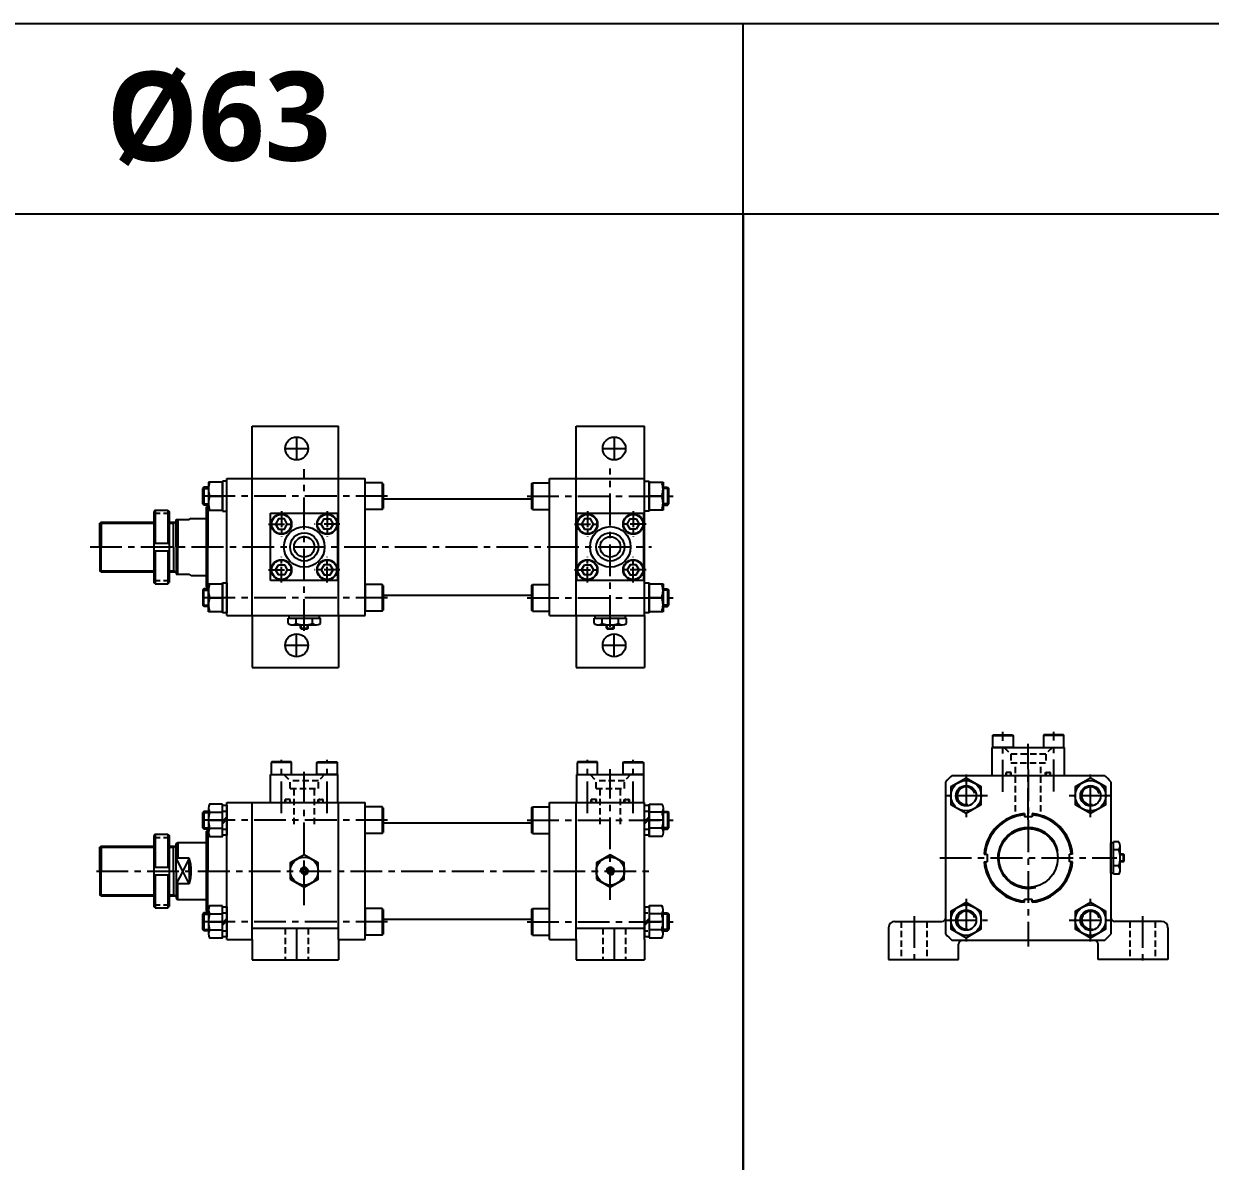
# Model space of a CAD drawing. Extents: x -819 to 10154, y 0 to 4840.
# Drawn here: x 2047 to 2981, y 3944 to 4840 of the extents above; entities that cross this region are included whole.
import ezdxf

# ---------------------------------------------------------------- set-up
doc = ezdxf.new("R2010")
doc.units = 0
doc.header["$LTSCALE"] = 10
doc.header["$MEASUREMENT"] = 0
for name, pattern in [('CENTER', [2, 1.25, -0.25, 0.25, -0.25]), ('CENTERX2', [4, 2.5, -0.5, 0.5, -0.5]), ('HIDDEN', [0.375, 0.25, -0.125]), ('HIDDENX2', [0.75, 0.5, -0.25])]:
    doc.linetypes.add(name, pattern=pattern)
doc.layers.get('0').update_dxf_attribs({"linetype": 'CONTINUOUS'})
doc.layers.get('DEFPOINTS').update_dxf_attribs({"linetype": 'CONTINUOUS'})
for name, color, linetype in [('BOM-UDEF', 3, 'CONTINUOUS'), ('CEN', 1, 'CENTERX2'), ('CENTER', 1, 'CENTER'), ('HID', 2, 'HIDDENX2'), ('HIDDEN', 2, 'HIDDEN'), ('ML', 7, 'CONTINUOUS')]:
    doc.layers.add(name, color=color, linetype=linetype)
doc.styles.add('문자', font='romans.shx')

msp = doc.modelspace()

# ---------------------------------------------------------------- linework, layer by layer
for p, q in [((6210.31, 4839.75), (0, 4839.75)), ((2613, 3047.75), (2613, 4839.75)), ((2613, 4689.75), (971, 4689.75)), ((2613, 3047.75), (2613, 4689.75)), ((3602.84, 4689.75), (2613, 4689.75)), ((2613, 4689.75), (2613, 3047.75)), ((2270.46, 4363.75), (2269.96, 4363.25)), ((2511.46, 4363.75), (2510.96, 4363.25)), ((2264.96, 4363.25), (2269.96, 4363.25)), ((2505.96, 4363.25), (2510.96, 4363.25)), ((2912.49, 4185.68), (2909.99, 4185.68)), ((2912.49, 4179.68), (2909.99, 4179.68)), ((2912.49, 4179.68), (2912.49, 4185.68)), ((2912.49, 4185.68), (2912.99, 4185.18)), ((2912.49, 4179.68), (2912.99, 4180.18)), ((2912.99, 4180.18), (2912.99, 4185.18))]:
    msp.add_line(p, q)
at = {"color": 7, "linetype": 'Continuous'}
for p, q in [((2255.46, 4373.65), (2279.46, 4373.65)), ((2255.46, 4371.65), (2255.46, 4373.65)), ((2267.46, 4373.65), (2274.96, 4373.65)), ((2279.46, 4371.65), (2279.46, 4373.65)), ((2496.46, 4373.65), (2520.46, 4373.65)), ((2496.46, 4371.65), (2496.46, 4373.65)), ((2508.46, 4373.65), (2515.96, 4373.65)), ((2520.46, 4371.65), (2520.46, 4373.65)), ((2254.76, 4367.23), (2254.76, 4371.65)), ((2254.76, 4371.65), (2267.46, 4371.65)), ((2257.93, 4366.25), (2276.99, 4366.25)), ((2261.11, 4367.23), (2261.11, 4371.65)), ((2264.46, 4363.75), (2264.46, 4366.25)), ((2264.46, 4363.75), (2264.96, 4363.25)), ((2264.46, 4363.75), (2270.46, 4363.75)), ((2267.46, 4371.65), (2280.16, 4371.65)), ((2270.46, 4363.75), (2270.46, 4366.25)), ((2273.81, 4367.23), (2273.81, 4371.65)), ((2280.16, 4367.23), (2280.16, 4371.65)), ((2495.76, 4367.23), (2495.76, 4371.65)), ((2495.76, 4371.65), (2508.46, 4371.65)), ((2498.93, 4366.25), (2517.99, 4366.25)), ((2502.11, 4367.23), (2502.11, 4371.65)), ((2505.46, 4363.75), (2505.46, 4366.25)), ((2505.46, 4363.75), (2505.96, 4363.25)), ((2505.46, 4363.75), (2511.46, 4363.75)), ((2508.46, 4371.65), (2521.16, 4371.65)), ((2511.46, 4363.75), (2511.46, 4366.25)), ((2514.81, 4367.23), (2514.81, 4371.65)), ((2521.16, 4367.23), (2521.16, 4371.65)), ((2909.01, 4195.38), (2904.59, 4195.38)), ((2904.59, 4182.68), (2904.59, 4195.38)), ((2902.59, 4170.68), (2902.59, 4194.68)), ((2904.59, 4194.68), (2902.59, 4194.68)), ((2909.01, 4189.03), (2904.59, 4189.03)), ((2909.99, 4173.15), (2909.99, 4192.2)), ((2904.59, 4169.97), (2904.59, 4182.68)), ((2904.59, 4170.68), (2902.59, 4170.68)), ((2909.01, 4176.33), (2904.59, 4176.33)), ((2909.01, 4169.97), (2904.59, 4169.97))]:
    msp.add_line(p, q, dxfattribs=at)
for points in [[(2256.46, 4166), (2267.46, 4159.65), (2278.46, 4166), (2278.46, 4178.7), (2267.46, 4185.05), (2256.46, 4178.7)], [(2497.46, 4166), (2508.46, 4159.65), (2519.46, 4166), (2519.46, 4178.7), (2508.46, 4185.05), (2497.46, 4178.7)], [(2266.59, 4173.85), (2265.73, 4172.35), (2266.59, 4170.85), (2268.33, 4170.85), (2269.19, 4172.35), (2268.33, 4173.85)], [(2507.59, 4173.85), (2506.73, 4172.35), (2507.59, 4170.85), (2509.33, 4170.85), (2510.19, 4172.35), (2509.33, 4173.85)]]:
    msp.add_lwpolyline(points, close=True, dxfattribs=at)
for centre, radius in [((2267.46, 4172.35), 11), ((2508.46, 4172.35), 11), ((2267.46, 4172.35), 2.5), ((2508.46, 4172.35), 2.5)]:
    msp.add_circle(centre, radius, dxfattribs=at)
for centre, radius, start, end in [((2257.93, 4371.87), 5.62, 235.61575, 270), ((2257.93, 4371.87), 5.62, 235.61575, 304.38425), ((2267.46, 4387.27), 21.02, 252.41205, 270), ((2267.46, 4387.27), 21.02, 270, 287.58795), ((2276.99, 4371.87), 5.62, 235.61575, 304.38425), ((2498.93, 4371.87), 5.62, 235.61575, 270), ((2498.93, 4371.87), 5.62, 235.61575, 304.38425), ((2508.46, 4387.27), 21.02, 252.41205, 270), ((2508.46, 4387.27), 21.02, 270, 287.58795), ((2517.99, 4371.87), 5.62, 235.61575, 304.38425), ((2904.37, 4192.2), 5.62, 325.61575, 34.38425), ((2888.97, 4182.68), 21.02, 0, 17.58795), ((2888.97, 4182.68), 21.02, 342.41205, 0), ((2904.37, 4173.15), 5.62, 325.61575, 34.38425), ((2904.37, 4173.15), 5.62, 325.61575, 0)]:
    msp.add_arc(centre, radius, start, end, dxfattribs=at)
at = {"layer": 'BOM-UDEF', "color": 0}
for p, q in [((2226.46, 4481.65), (2226.46, 4522.65)), ((2226.46, 4522.65), (2294.46, 4522.65)), ((2294.46, 4481.65), (2294.46, 4522.65)), ((2481.46, 4481.65), (2481.46, 4522.65)), ((2481.46, 4522.65), (2535.46, 4522.65)), ((2535.46, 4481.65), (2535.46, 4522.65)), ((2226.46, 4373.65), (2226.46, 4332.65)), ((2294.46, 4373.65), (2294.46, 4332.65)), ((2481.46, 4373.65), (2481.46, 4332.65)), ((2535.46, 4373.65), (2535.46, 4332.65)), ((2226.46, 4332.65), (2294.46, 4332.65)), ((2481.46, 4332.65), (2535.46, 4332.65)), ((2226.46, 4127.35), (2294.46, 4127.35)), ((2481.46, 4127.35), (2535.46, 4127.35)), ((2226.46, 4118.35), (2226.46, 4102.35)), ((2294.46, 4118.35), (2294.46, 4102.35)), ((2481.46, 4118.35), (2481.46, 4102.35)), ((2535.46, 4118.35), (2535.46, 4102.35)), ((2226.46, 4102.35), (2294.46, 4102.35)), ((2481.46, 4102.35), (2535.46, 4102.35))]:
    msp.add_line(p, q, dxfattribs=at)
for centre in [(2261.46, 4505.15), (2511.46, 4505.15), (2261.46, 4350.15), (2511.46, 4350.15)]:
    msp.add_circle(centre, 9, dxfattribs=at)
at = {"layer": 'CEN'}
for p, q in [((2261.46, 4514.15), (2261.46, 4496.15)), ((2511.46, 4514.15), (2511.46, 4496.15)), ((2252.46, 4505.15), (2270.46, 4505.15)), ((2502.46, 4505.15), (2520.46, 4505.15)), ((2267.46, 4361.5), (2267.46, 4488.95)), ((2508.46, 4364.65), (2508.46, 4489.44)), ((2333.02, 4467.65), (2185.47, 4467.65)), ((2442.9, 4467.65), (2558.31, 4467.65)), ((2098.75, 4427.65), (2541, 4427.65)), ((2332.97, 4387.65), (2185.32, 4387.65)), ((2442.9, 4387.65), (2560.28, 4387.65)), ((2261.46, 4341.15), (2261.46, 4359.15)), ((2511.46, 4341.15), (2511.46, 4359.15)), ((2252.46, 4350.15), (2270.46, 4350.15)), ((2502.46, 4350.15), (2520.46, 4350.15)), ((2817.59, 4234.85), (2817.59, 4281.94)), ((2857.59, 4235.12), (2857.59, 4281.94)), ((2837.59, 4212.66), (2837.59, 4272.42)), ((2249.46, 4217.91), (2249.46, 4259.91)), ((2267.46, 4145.58), (2267.46, 4252.45)), ((2285.46, 4217.91), (2285.46, 4259.91)), ((2490.46, 4217.91), (2490.46, 4259.91)), ((2508.46, 4149.61), (2508.46, 4252.54)), ((2526.46, 4217.91), (2526.46, 4259.91)), ((2837.59, 4252.31), (2837.59, 4113.04)), ((2788.59, 4248.52), (2788.59, 4214.83)), ((2886.59, 4214.83), (2886.59, 4248.52)), ((2805.43, 4231.68), (2771.75, 4231.68)), ((2903.43, 4231.68), (2869.75, 4231.68)), ((2333.02, 4212.35), (2184.75, 4212.35)), ((2442.9, 4212.35), (2558.71, 4212.35)), ((2767.95, 4182.68), (2907.23, 4182.68)), ((2103.75, 4172.35), (2540.72, 4172.35)), ((2788.59, 4150.52), (2788.59, 4116.83)), ((2886.59, 4116.83), (2886.59, 4150.52)), ((2332.97, 4132.35), (2184.59, 4132.35)), ((2442.9, 4132.35), (2559.27, 4132.35)), ((2747.59, 4136.87), (2747.59, 4098.45)), ((2771.75, 4133.68), (2805.43, 4133.68)), ((2869.75, 4133.68), (2903.43, 4133.68)), ((2927.59, 4136.87), (2927.59, 4098.45)), ((2261.46, 4127.35), (2261.46, 4102.35)), ((2511.46, 4127.35), (2511.46, 4102.35))]:
    msp.add_line(p, q, dxfattribs=at)
at = {"layer": 'CENTER'}
for p, q in [((2191.87, 4467.65), (2203.05, 4467.65)), ((2550.05, 4467.65), (2538.87, 4467.65)), ((2249.46, 4455.74), (2249.46, 4435.56)), ((2285.46, 4455.74), (2285.46, 4435.56)), ((2490.46, 4455.74), (2490.46, 4435.56)), ((2526.46, 4455.74), (2526.46, 4435.56)), ((2239.37, 4445.65), (2259.55, 4445.65)), ((2295.55, 4445.65), (2275.37, 4445.65)), ((2480.37, 4445.65), (2500.55, 4445.65)), ((2536.55, 4445.65), (2516.37, 4445.65)), ((2249.46, 4399.56), (2249.46, 4419.74)), ((2285.46, 4399.56), (2285.46, 4419.74)), ((2490.46, 4399.56), (2490.46, 4419.74)), ((2526.46, 4399.56), (2526.46, 4419.74)), ((2239.37, 4409.65), (2259.55, 4409.65)), ((2295.55, 4409.65), (2275.37, 4409.65)), ((2480.37, 4409.65), (2500.55, 4409.65)), ((2536.55, 4409.65), (2516.37, 4409.65)), ((2191.87, 4387.65), (2203.05, 4387.65)), ((2550.05, 4387.65), (2538.87, 4387.65)), ((2191.87, 4212.35), (2203.05, 4212.35)), ((2202.87, 4212.35), (2206.55, 4212.35)), ((2535.37, 4212.35), (2539.05, 4212.35)), ((2550.05, 4212.35), (2538.87, 4212.35)), ((2191.87, 4132.35), (2203.05, 4132.35)), ((2202.87, 4132.35), (2206.55, 4132.35)), ((2535.46, 4132.35), (2539.14, 4132.35)), ((2550.05, 4132.35), (2538.87, 4132.35))]:
    msp.add_line(p, q, dxfattribs=at)
at = {"layer": 'DEFPOINTS', "color": 0, "linetype": 'ByBlock'}
for p in [(2191.96, 4204.85), (2166.46, 4150.85), (2191.46, 4139.85)]:
    msp.add_point(p, dxfattribs=at)
at = {"layer": 'HID'}
for p, q in [((2149.06, 4454.15), (2161.06, 4454.15)), ((2149.06, 4401.15), (2161.06, 4401.15)), ((2818.59, 4269.68), (2823.74, 4264.53)), ((2851.44, 4264.53), (2823.74, 4264.53)), ((2823.74, 4264.53), (2823.74, 4257.68)), ((2856.59, 4269.68), (2851.44, 4264.53)), ((2851.44, 4264.53), (2851.44, 4257.68)), ((2823.74, 4257.68), (2851.44, 4257.68)), ((2827.59, 4219.34), (2827.59, 4257.68)), ((2847.59, 4219.34), (2847.59, 4257.68)), ((2251.46, 4248.35), (2256.36, 4243.45)), ((2278.56, 4243.45), (2256.36, 4243.45)), ((2256.36, 4237.35), (2256.36, 4243.45)), ((2256.36, 4237.35), (2256.36, 4243.45)), ((2283.46, 4248.35), (2278.56, 4243.45)), ((2278.56, 4237.35), (2278.56, 4243.45)), ((2492.46, 4248.35), (2497.36, 4243.45)), ((2519.56, 4243.45), (2497.36, 4243.45)), ((2497.36, 4237.35), (2497.36, 4243.45)), ((2497.36, 4237.35), (2497.36, 4243.45)), ((2524.46, 4248.35), (2519.56, 4243.45)), ((2519.56, 4237.35), (2519.56, 4243.45)), ((2824.09, 4250.08), (2820.09, 4250.08)), ((2820.09, 4247.68), (2820.09, 4250.08)), ((2824.09, 4247.68), (2824.09, 4250.08)), ((2851.09, 4250.08), (2855.09, 4250.08)), ((2851.09, 4247.68), (2851.09, 4250.08)), ((2855.09, 4247.68), (2855.09, 4250.08)), ((2256.36, 4237.35), (2278.56, 4237.35)), ((2259.46, 4209.33), (2259.46, 4237.35)), ((2275.46, 4209.33), (2275.46, 4237.35)), ((2497.36, 4237.35), (2519.56, 4237.35)), ((2500.46, 4209.33), (2500.46, 4237.35)), ((2516.46, 4209.33), (2516.46, 4237.35)), ((2256.46, 4228.75), (2252.46, 4228.75)), ((2252.46, 4226.35), (2252.46, 4228.75)), ((2256.46, 4226.35), (2256.46, 4228.75)), ((2278.46, 4226.35), (2278.46, 4228.75)), ((2278.46, 4228.75), (2282.46, 4228.75)), ((2282.46, 4226.35), (2282.46, 4228.75)), ((2497.46, 4228.75), (2493.46, 4228.75)), ((2493.46, 4226.35), (2493.46, 4228.75)), ((2497.46, 4226.35), (2497.46, 4228.75)), ((2519.46, 4226.35), (2519.46, 4228.75)), ((2519.46, 4228.75), (2523.46, 4228.75)), ((2523.46, 4226.35), (2523.46, 4228.75)), ((2149.06, 4198.85), (2161.06, 4198.85)), ((2149.06, 4145.85), (2161.06, 4145.85)), ((2737.59, 4132.68), (2737.59, 4102.68)), ((2757.59, 4132.68), (2757.59, 4102.68)), ((2917.59, 4132.68), (2917.59, 4102.68)), ((2937.59, 4132.68), (2937.59, 4102.68)), ((2252.46, 4127.35), (2252.46, 4102.35)), ((2270.46, 4127.35), (2270.46, 4102.35)), ((2502.46, 4127.35), (2502.46, 4102.35)), ((2520.46, 4127.35), (2520.46, 4102.35))]:
    msp.add_line(p, q, dxfattribs=at)
for centre, start, end in [((2821.32, 4248.88), 90, 270), ((2822.66, 4248.88), 270, 90), ((2852.52, 4248.88), 90, 270), ((2853.86, 4248.88), 270, 90), ((2253.69, 4227.55), 90, 270), ((2255.22, 4227.55), 270, 90), ((2279.7, 4227.55), 90, 270), ((2281.23, 4227.55), 270, 90), ((2494.69, 4227.55), 90, 270), ((2496.22, 4227.55), 270, 90), ((2520.7, 4227.55), 90, 270), ((2522.23, 4227.55), 270, 90)]:
    msp.add_arc(centre, 1.2, start, end, dxfattribs=at)
at = {"layer": 'HIDDEN'}
for p, q in [((2202.96, 4219.45), (2206.46, 4219.45)), ((2535.46, 4219.45), (2538.96, 4219.45)), ((2202.96, 4205.25), (2206.46, 4205.25)), ((2535.46, 4205.25), (2538.96, 4205.25)), ((2202.96, 4139.45), (2206.46, 4139.45)), ((2535.55, 4139.45), (2539.05, 4139.45)), ((2202.96, 4125.25), (2206.46, 4125.25)), ((2535.55, 4125.25), (2539.05, 4125.25))]:
    msp.add_line(p, q, dxfattribs=at)
at = {"layer": 'ML'}
for p, q in [((2191.96, 4478.65), (2191.96, 4456.65)), ((2202.96, 4478.65), (2191.96, 4478.65)), ((2202.96, 4479.45), (2202.96, 4455.85)), ((2206.46, 4479.45), (2202.96, 4479.45)), ((2202.96, 4456.65), (2202.96, 4478.65)), ((2206.46, 4481.65), (2315.46, 4481.65)), ((2206.46, 4373.65), (2206.46, 4481.65)), ((2206.46, 4373.65), (2206.46, 4481.65)), ((2206.46, 4455.85), (2206.46, 4479.45)), ((2226.46, 4373.65), (2226.46, 4481.65)), ((2294.46, 4373.65), (2294.46, 4481.65)), ((2315.46, 4373.65), (2315.46, 4481.65)), ((2328.66, 4478.15), (2315.46, 4478.15)), ((2328.66, 4478.15), (2328.66, 4457.15)), ((2329.46, 4477.35), (2328.66, 4478.15)), ((2329.46, 4477.35), (2329.46, 4457.95)), ((2446.46, 4477.35), (2447.26, 4478.15)), ((2446.46, 4477.35), (2446.46, 4457.95)), ((2447.26, 4478.15), (2460.46, 4478.15)), ((2447.26, 4478.15), (2447.26, 4457.15)), ((2460.46, 4481.65), (2535.46, 4481.65)), ((2460.46, 4373.65), (2460.46, 4481.65)), ((2481.46, 4373.65), (2481.46, 4481.65)), ((2535.46, 4373.65), (2535.46, 4481.65)), ((2535.46, 4479.45), (2538.96, 4479.45)), ((2535.46, 4455.85), (2535.46, 4479.45)), ((2538.96, 4479.45), (2538.96, 4455.85)), ((2538.96, 4478.65), (2549.96, 4478.65)), ((2538.96, 4456.65), (2538.96, 4478.65)), ((2549.96, 4478.65), (2549.96, 4456.65)), ((2188.46, 4474.65), (2187.46, 4473.65)), ((2187.46, 4461.65), (2187.46, 4473.65)), ((2188.46, 4474.65), (2188.46, 4460.65)), ((2191.96, 4474.65), (2188.46, 4474.65)), ((2202.96, 4467.65), (2192.94, 4467.65)), ((2538.96, 4467.65), (2548.98, 4467.65)), ((2549.96, 4474.65), (2553.46, 4474.65)), ((2553.46, 4474.65), (2553.46, 4460.65)), ((2553.46, 4474.65), (2554.46, 4473.65)), ((2554.46, 4461.65), (2554.46, 4473.65)), ((2188.46, 4460.65), (2187.46, 4461.65)), ((2191.96, 4460.65), (2188.46, 4460.65)), ((2191.46, 4460.15), (2190.46, 4459.15)), ((2190.46, 4396.15), (2190.46, 4459.15)), ((2191.46, 4460.15), (2191.96, 4460.15)), ((2191.46, 4460.15), (2191.46, 4427.65)), ((2328.66, 4457.15), (2315.46, 4457.15)), ((2328.66, 4457.15), (2329.46, 4457.95)), ((2329.46, 4465.65), (2446.46, 4465.65)), ((2447.26, 4457.15), (2446.46, 4457.95)), ((2447.26, 4457.15), (2460.46, 4457.15)), ((2549.96, 4460.65), (2553.46, 4460.65)), ((2553.46, 4460.65), (2554.46, 4461.65)), ((2150.06, 4456.65), (2149.06, 4455.65)), ((2149.06, 4455.65), (2149.06, 4399.65)), ((2150.06, 4456.65), (2150.06, 4430.65)), ((2150.06, 4456.65), (2160.06, 4456.65)), ((2160.06, 4456.65), (2160.06, 4430.65)), ((2160.06, 4456.65), (2161.06, 4455.65)), ((2161.06, 4455.65), (2161.06, 4399.65)), ((2166.46, 4427.65), (2166.46, 4449.15)), ((2166.46, 4449.15), (2176.93, 4449.15)), ((2167.96, 4449.15), (2167.96, 4427.65)), ((2178.46, 4450.15), (2176.93, 4449.15)), ((2178.46, 4450.15), (2190.46, 4450.15)), ((2191.96, 4456.65), (2202.96, 4456.65)), ((2202.96, 4455.85), (2206.46, 4455.85)), ((2240.96, 4401.15), (2240.96, 4454.15)), ((2240.96, 4454.15), (2293.96, 4454.15)), ((2293.96, 4454.15), (2293.96, 4401.15)), ((2293.96, 4401.15), (2293.96, 4454.15)), ((2481.96, 4401.15), (2481.96, 4454.15)), ((2481.96, 4454.15), (2534.96, 4454.15)), ((2534.96, 4454.15), (2534.96, 4401.15)), ((2534.96, 4401.15), (2534.96, 4454.15)), ((2538.96, 4455.85), (2535.46, 4455.85)), ((2549.96, 4456.65), (2538.96, 4456.65)), ((2107.44, 4447.15), (2106.46, 4446.4)), ((2106.46, 4427.65), (2106.46, 4446.4)), ((2107.44, 4447.15), (2149.06, 4447.15)), ((2107.44, 4447.15), (2107.44, 4427.65)), ((2161.06, 4447.15), (2166.46, 4447.15)), ((2164.46, 4427.65), (2164.46, 4447.15)), ((2149.06, 4430.65), (2161.06, 4430.65)), ((2106.46, 4427.65), (2106.46, 4408.9)), ((2107.44, 4408.15), (2107.44, 4427.65)), ((2149.06, 4424.65), (2161.06, 4424.65)), ((2150.06, 4424.65), (2150.06, 4398.65)), ((2160.06, 4424.65), (2160.06, 4398.65)), ((2164.46, 4427.65), (2164.46, 4408.15)), ((2166.46, 4427.65), (2166.46, 4406.15)), ((2167.96, 4406.15), (2167.96, 4427.65)), ((2191.46, 4395.15), (2191.46, 4427.65)), ((2107.44, 4408.15), (2106.46, 4408.9)), ((2107.44, 4408.15), (2149.06, 4408.15)), ((2161.06, 4408.15), (2166.46, 4408.15)), ((2166.46, 4406.15), (2176.93, 4406.15)), ((2178.46, 4405.15), (2176.93, 4406.15)), ((2178.46, 4405.15), (2190.46, 4405.15)), ((2293.96, 4401.15), (2240.96, 4401.15)), ((2534.96, 4401.15), (2481.96, 4401.15)), ((2150.06, 4398.65), (2149.06, 4399.65)), ((2150.06, 4398.65), (2160.06, 4398.65)), ((2160.06, 4398.65), (2161.06, 4399.65)), ((2188.46, 4394.65), (2187.46, 4393.65)), ((2187.46, 4393.65), (2187.46, 4381.65)), ((2188.46, 4380.65), (2188.46, 4394.65)), ((2191.96, 4394.65), (2188.46, 4394.65)), ((2191.46, 4395.15), (2190.46, 4396.15)), ((2191.46, 4395.15), (2191.96, 4395.15)), ((2191.96, 4398.65), (2202.96, 4398.65)), ((2191.96, 4376.65), (2191.96, 4398.65)), ((2202.96, 4375.85), (2202.96, 4399.45)), ((2202.96, 4399.45), (2206.46, 4399.45)), ((2202.96, 4398.65), (2202.96, 4376.65)), ((2206.46, 4399.45), (2206.46, 4375.85)), ((2315.46, 4398.15), (2315.46, 4377.15)), ((2328.66, 4398.15), (2315.46, 4398.15)), ((2328.66, 4398.15), (2328.66, 4377.15)), ((2329.46, 4397.35), (2328.66, 4398.15)), ((2329.46, 4397.35), (2329.46, 4377.95)), ((2446.46, 4397.35), (2447.26, 4398.15)), ((2446.46, 4397.35), (2446.46, 4377.95)), ((2447.26, 4398.15), (2460.46, 4398.15)), ((2447.26, 4398.15), (2447.26, 4377.15)), ((2535.46, 4375.85), (2535.46, 4399.45)), ((2535.46, 4399.45), (2538.96, 4399.45)), ((2538.96, 4399.45), (2538.96, 4375.85)), ((2538.96, 4376.65), (2538.96, 4398.65)), ((2538.96, 4398.65), (2549.96, 4398.65)), ((2549.96, 4398.65), (2549.96, 4376.65)), ((2549.96, 4394.65), (2553.46, 4394.65)), ((2553.46, 4394.65), (2553.46, 4380.65)), ((2553.46, 4394.65), (2554.46, 4393.65)), ((2554.46, 4381.65), (2554.46, 4393.65)), ((2202.96, 4387.65), (2192.94, 4387.65)), ((2329.46, 4389.65), (2446.46, 4389.65)), ((2538.96, 4387.65), (2548.98, 4387.65)), ((2188.46, 4380.65), (2187.46, 4381.65)), ((2191.96, 4380.65), (2188.46, 4380.65)), ((2202.96, 4376.65), (2191.96, 4376.65)), ((2206.46, 4375.85), (2202.96, 4375.85)), ((2206.46, 4373.65), (2315.46, 4373.65)), ((2328.66, 4377.15), (2315.46, 4377.15)), ((2328.66, 4377.15), (2329.46, 4377.95)), ((2447.26, 4377.15), (2446.46, 4377.95)), ((2447.26, 4377.15), (2460.46, 4377.15)), ((2460.46, 4373.65), (2535.46, 4373.65)), ((2538.96, 4375.85), (2535.46, 4375.85)), ((2549.96, 4376.65), (2538.96, 4376.65)), ((2549.96, 4380.65), (2553.46, 4380.65)), ((2553.46, 4380.65), (2554.46, 4381.65)), ((2809.59, 4279.08), (2809.94, 4279.68)), ((2809.94, 4279.68), (2825.24, 4279.68)), ((2825.24, 4279.68), (2825.59, 4279.08)), ((2849.94, 4279.68), (2849.59, 4279.08)), ((2865.24, 4279.68), (2849.94, 4279.68)), ((2865.59, 4279.08), (2865.24, 4279.68)), ((2809.59, 4279.08), (2825.59, 4279.08)), ((2809.59, 4269.68), (2809.59, 4279.08)), ((2825.59, 4279.08), (2825.59, 4269.68)), ((2865.59, 4279.08), (2849.59, 4279.08)), ((2849.59, 4279.08), (2849.59, 4269.68)), ((2865.59, 4269.68), (2865.59, 4279.08)), ((2809.09, 4269.68), (2866.09, 4269.68)), ((2809.09, 4247.68), (2809.09, 4269.68)), ((2825.59, 4269.68), (2809.59, 4269.68)), ((2866.09, 4247.68), (2866.09, 4269.68)), ((2241.81, 4258.35), (2241.46, 4257.75)), ((2257.46, 4257.75), (2241.46, 4257.75)), ((2241.46, 4257.75), (2241.46, 4248.35)), ((2257.11, 4258.35), (2241.81, 4258.35)), ((2257.46, 4257.75), (2257.11, 4258.35)), ((2257.46, 4248.35), (2257.46, 4257.75)), ((2277.46, 4257.75), (2277.81, 4258.35)), ((2277.46, 4257.75), (2293.46, 4257.75)), ((2277.46, 4248.35), (2277.46, 4257.75)), ((2277.81, 4258.35), (2293.11, 4258.35)), ((2293.11, 4258.35), (2293.46, 4257.75)), ((2293.46, 4257.75), (2293.46, 4248.35)), ((2482.81, 4258.35), (2482.46, 4257.75)), ((2498.46, 4257.75), (2482.46, 4257.75)), ((2482.46, 4257.75), (2482.46, 4248.35)), ((2498.11, 4258.35), (2482.81, 4258.35)), ((2498.46, 4257.75), (2498.11, 4258.35)), ((2498.46, 4248.35), (2498.46, 4257.75)), ((2518.46, 4257.75), (2518.81, 4258.35)), ((2518.46, 4257.75), (2534.46, 4257.75)), ((2518.46, 4248.35), (2518.46, 4257.75)), ((2518.81, 4258.35), (2534.11, 4258.35)), ((2534.11, 4258.35), (2534.46, 4257.75)), ((2534.46, 4257.75), (2534.46, 4248.35)), ((2240.96, 4248.35), (2293.96, 4248.35)), ((2240.96, 4226.35), (2240.96, 4248.35)), ((2293.46, 4248.35), (2277.46, 4248.35)), ((2293.96, 4226.35), (2293.96, 4248.35)), ((2481.96, 4248.35), (2534.96, 4248.35)), ((2481.96, 4226.35), (2481.96, 4248.35)), ((2534.46, 4248.35), (2518.46, 4248.35)), ((2534.96, 4226.35), (2534.96, 4248.35)), ((2772.59, 4122.73), (2772.59, 4242.62)), ((2777.64, 4247.68), (2897.54, 4247.68)), ((2902.59, 4242.62), (2902.59, 4122.73)), ((2206.46, 4118.35), (2206.46, 4226.35)), ((2206.46, 4226.35), (2315.46, 4226.35)), ((2206.46, 4118.35), (2206.46, 4226.35)), ((2226.46, 4118.35), (2226.46, 4226.35)), ((2294.46, 4118.35), (2294.46, 4226.35)), ((2315.46, 4118.35), (2315.46, 4226.35)), ((2460.46, 4226.35), (2535.46, 4226.35)), ((2460.46, 4118.35), (2460.46, 4226.35)), ((2481.46, 4118.35), (2481.46, 4226.35)), ((2535.46, 4118.35), (2535.46, 4226.35)), ((2188.46, 4219.35), (2187.46, 4218.35)), ((2187.46, 4206.35), (2187.46, 4218.35)), ((2188.46, 4219.35), (2188.46, 4205.35)), ((2191.96, 4219.35), (2188.46, 4219.35)), ((2191.96, 4221.88), (2191.96, 4202.83)), ((2192.94, 4218.7), (2202.96, 4218.7)), ((2202.96, 4211.59), (2206.46, 4215.09)), ((2328.66, 4222.85), (2315.46, 4222.85)), ((2328.66, 4222.85), (2328.66, 4201.85)), ((2329.46, 4222.05), (2328.66, 4222.85)), ((2329.46, 4222.05), (2329.46, 4202.65)), ((2446.46, 4222.05), (2447.26, 4222.85)), ((2446.46, 4222.05), (2446.46, 4202.65)), ((2447.26, 4222.85), (2460.46, 4222.85)), ((2447.26, 4222.85), (2447.26, 4201.85)), ((2535.46, 4211.59), (2538.96, 4215.09)), ((2548.98, 4218.7), (2538.96, 4218.7)), ((2549.96, 4221.88), (2549.96, 4202.83)), ((2549.96, 4219.35), (2553.46, 4219.35)), ((2553.46, 4219.35), (2554.46, 4218.35)), ((2553.46, 4219.35), (2553.46, 4205.35)), ((2554.46, 4206.35), (2554.46, 4218.35)), ((2834.59, 4217.55), (2834.59, 4215.18)), ((2840.59, 4215.18), (2834.59, 4215.18)), ((2840.59, 4217.55), (2840.59, 4215.18)), ((2188.46, 4205.35), (2187.46, 4206.35)), ((2191.96, 4205.35), (2188.46, 4205.35)), ((2191.46, 4204.85), (2190.46, 4203.85)), ((2191.46, 4204.85), (2191.96, 4204.85)), ((2191.46, 4204.85), (2191.46, 4172.35)), ((2192.94, 4206), (2202.96, 4206)), ((2202.96, 4209.61), (2206.46, 4213.11)), ((2329.46, 4210.35), (2446.46, 4210.35)), ((2535.46, 4209.61), (2538.96, 4213.11)), ((2548.98, 4206), (2538.96, 4206)), ((2549.96, 4205.35), (2553.46, 4205.35)), ((2553.46, 4205.35), (2554.46, 4206.35)), ((2150.06, 4201.35), (2149.06, 4200.35)), ((2149.06, 4200.35), (2149.06, 4144.35)), ((2150.06, 4201.35), (2160.06, 4201.35)), ((2150.06, 4201.35), (2150.06, 4175.35)), ((2160.06, 4201.35), (2161.06, 4200.35)), ((2160.06, 4201.35), (2160.06, 4175.35)), ((2161.06, 4200.35), (2161.06, 4144.35)), ((2190.46, 4140.85), (2190.46, 4203.85)), ((2328.66, 4201.85), (2315.46, 4201.85)), ((2328.66, 4201.85), (2329.46, 4202.65)), ((2447.26, 4201.85), (2446.46, 4202.65)), ((2447.26, 4201.85), (2460.46, 4201.85)), ((2107.44, 4191.85), (2106.46, 4191.1)), ((2106.46, 4172.35), (2106.46, 4191.1)), ((2107.44, 4191.85), (2149.06, 4191.85)), ((2107.44, 4191.85), (2107.44, 4172.35)), ((2161.06, 4191.85), (2166.46, 4191.85)), ((2164.46, 4172.35), (2164.46, 4191.85)), ((2166.46, 4193.85), (2167.96, 4194.85)), ((2166.46, 4172.35), (2166.46, 4193.85)), ((2167.96, 4194.85), (2190.46, 4194.85)), ((2167.96, 4194.85), (2167.96, 4182.47)), ((2176.93, 4182.47), (2166.46, 4182.47)), ((2176.93, 4172.35), (2176.93, 4182.47)), ((2802.72, 4185.68), (2805.09, 4185.68)), ((2802.72, 4179.68), (2805.09, 4179.68)), ((2805.09, 4185.68), (2805.09, 4179.68)), ((2872.46, 4185.68), (2870.09, 4185.68)), ((2870.09, 4179.68), (2870.09, 4185.68)), ((2872.46, 4179.68), (2870.09, 4179.68)), ((2106.46, 4172.35), (2106.46, 4153.6)), ((2107.44, 4152.85), (2107.44, 4172.35)), ((2149.06, 4175.35), (2161.06, 4175.35)), ((2149.06, 4169.35), (2161.06, 4169.35)), ((2150.06, 4169.35), (2150.06, 4143.35)), ((2160.06, 4169.35), (2160.06, 4143.35)), ((2164.46, 4172.35), (2164.46, 4152.85)), ((2166.46, 4172.35), (2166.46, 4150.85)), ((2176.93, 4172.35), (2176.93, 4162.24)), ((2191.46, 4139.85), (2191.46, 4172.35)), ((2176.93, 4162.24), (2166.46, 4162.24)), ((2167.96, 4149.85), (2167.96, 4162.24)), ((2107.44, 4152.85), (2106.46, 4153.6)), ((2107.44, 4152.85), (2149.06, 4152.85)), ((2161.06, 4152.85), (2166.46, 4152.85)), ((2166.46, 4150.85), (2167.96, 4149.85)), ((2167.96, 4149.85), (2190.46, 4149.85)), ((2834.59, 4147.81), (2834.59, 4150.18)), ((2834.59, 4150.18), (2840.59, 4150.18)), ((2840.59, 4147.81), (2840.59, 4150.18)), ((2150.06, 4143.35), (2149.06, 4144.35)), ((2150.06, 4143.35), (2160.06, 4143.35)), ((2160.06, 4143.35), (2161.06, 4144.35)), ((2188.46, 4139.35), (2187.46, 4138.35)), ((2188.46, 4139.35), (2188.46, 4125.35)), ((2191.96, 4139.35), (2188.46, 4139.35)), ((2191.46, 4139.85), (2190.46, 4140.85)), ((2191.46, 4139.85), (2191.96, 4139.85)), ((2191.96, 4141.88), (2191.96, 4122.83)), ((2328.66, 4142.85), (2315.46, 4142.85)), ((2315.46, 4142.85), (2315.46, 4121.85)), ((2328.66, 4142.85), (2328.66, 4121.85)), ((2329.46, 4142.05), (2328.66, 4142.85)), ((2329.46, 4142.05), (2329.46, 4122.65)), ((2446.46, 4142.05), (2447.26, 4142.85)), ((2446.46, 4142.05), (2446.46, 4122.65)), ((2447.26, 4142.85), (2460.46, 4142.85)), ((2447.26, 4142.85), (2447.26, 4121.85)), ((2549.96, 4122.83), (2549.96, 4141.88)), ((2549.96, 4139.35), (2553.46, 4139.35)), ((2553.46, 4125.35), (2553.46, 4139.35)), ((2553.46, 4139.35), (2554.46, 4138.35)), ((2187.46, 4126.35), (2187.46, 4138.35)), ((2192.94, 4138.7), (2202.96, 4138.7)), ((2202.96, 4131.59), (2206.46, 4135.09)), ((2202.96, 4129.61), (2206.46, 4133.11)), ((2329.46, 4134.35), (2446.46, 4134.35)), ((2535.55, 4131.59), (2539.05, 4135.09)), ((2535.55, 4129.61), (2539.05, 4133.11)), ((2548.98, 4138.7), (2538.96, 4138.7)), ((2554.46, 4138.35), (2554.46, 4126.35)), ((2732.59, 4132.68), (2769.59, 4132.68)), ((2942.59, 4132.68), (2905.59, 4132.68)), ((2188.46, 4125.35), (2187.46, 4126.35)), ((2191.96, 4125.35), (2188.46, 4125.35)), ((2192.94, 4126), (2202.96, 4126)), ((2328.66, 4121.85), (2315.46, 4121.85)), ((2328.66, 4121.85), (2329.46, 4122.65)), ((2447.26, 4121.85), (2446.46, 4122.65)), ((2447.26, 4121.85), (2460.46, 4121.85)), ((2548.98, 4126), (2538.96, 4126)), ((2549.96, 4125.35), (2553.46, 4125.35)), ((2553.46, 4125.35), (2554.46, 4126.35)), ((2727.59, 4127.68), (2727.59, 4102.68)), ((2947.59, 4127.68), (2947.59, 4102.68)), ((2206.46, 4118.35), (2226.46, 4118.35)), ((2294.46, 4118.35), (2315.46, 4118.35)), ((2460.46, 4118.35), (2481.46, 4118.35)), ((2897.54, 4117.68), (2777.64, 4117.68)), ((2782.59, 4102.68), (2782.59, 4114.68)), ((2892.59, 4102.68), (2892.59, 4114.68)), ((2727.59, 4102.68), (2782.59, 4102.68)), ((2947.59, 4102.68), (2892.59, 4102.68))]:
    msp.add_line(p, q, dxfattribs=at)
at = {"layer": 'ML', "color": 2}
for p, q in [((2187.46, 4473.65), (2191.96, 4473.65)), ((2554.46, 4473.65), (2549.96, 4473.65)), ((2187.46, 4461.65), (2191.96, 4461.65)), ((2554.46, 4461.65), (2549.96, 4461.65)), ((2106.46, 4446.4), (2149.06, 4446.4)), ((2161.06, 4446.4), (2164.46, 4446.4)), ((2164.46, 4446.4), (2165.74, 4447.15)), ((2106.46, 4408.9), (2149.06, 4408.9)), ((2161.06, 4408.9), (2164.46, 4408.9)), ((2164.46, 4408.9), (2165.74, 4408.15)), ((2187.46, 4393.65), (2191.96, 4393.65)), ((2554.46, 4393.65), (2549.96, 4393.65)), ((2187.46, 4381.65), (2191.96, 4381.65)), ((2554.46, 4381.65), (2549.96, 4381.65)), ((2264.96, 4363.25), (2264.96, 4366.25)), ((2269.96, 4363.25), (2269.96, 4366.25)), ((2505.96, 4363.25), (2505.96, 4366.25)), ((2510.96, 4363.25), (2510.96, 4366.25)), ((2187.46, 4218.35), (2191.96, 4218.35)), ((2554.46, 4218.35), (2549.96, 4218.35)), ((2187.46, 4206.35), (2191.96, 4206.35)), ((2554.46, 4206.35), (2549.96, 4206.35)), ((2106.46, 4191.1), (2149.06, 4191.1)), ((2161.06, 4191.1), (2164.46, 4191.1)), ((2164.46, 4191.1), (2165.74, 4191.85)), ((2171.7, 4172.35), (2166.46, 4182.47)), ((2176.93, 4182.47), (2171.7, 4172.35)), ((2912.99, 4185.18), (2909.99, 4185.18)), ((2912.99, 4180.18), (2909.99, 4180.18)), ((2171.7, 4172.35), (2166.46, 4162.24)), ((2176.93, 4162.24), (2171.7, 4172.35)), ((2106.46, 4153.6), (2149.06, 4153.6)), ((2161.06, 4153.6), (2164.46, 4153.6)), ((2164.46, 4153.6), (2165.74, 4152.85)), ((2187.46, 4138.35), (2191.96, 4138.35)), ((2554.46, 4138.35), (2549.96, 4138.35)), ((2187.46, 4126.35), (2191.96, 4126.35)), ((2554.46, 4126.35), (2549.96, 4126.35))]:
    msp.add_line(p, q, dxfattribs=at)
at = {"layer": 'ML'}
for points in [[(2247.15, 4441.65), (2251.77, 4441.65), (2254.08, 4445.65), (2251.77, 4449.65), (2247.15, 4449.65), (2244.84, 4445.65), (2247.15, 4441.65)], [(2287.77, 4441.65), (2283.15, 4441.65), (2280.84, 4445.65), (2283.15, 4449.65), (2287.77, 4449.65), (2290.08, 4445.65), (2287.77, 4441.65)], [(2488.15, 4441.65), (2492.77, 4441.65), (2495.08, 4445.65), (2492.77, 4449.65), (2488.15, 4449.65), (2485.84, 4445.65), (2488.15, 4441.65)], [(2528.77, 4441.65), (2524.15, 4441.65), (2521.84, 4445.65), (2524.15, 4449.65), (2528.77, 4449.65), (2531.08, 4445.65), (2528.77, 4441.65)], [(2247.15, 4413.65), (2251.77, 4413.65), (2254.08, 4409.65), (2251.77, 4405.65), (2247.15, 4405.65), (2244.84, 4409.65), (2247.15, 4413.65)], [(2287.77, 4413.65), (2283.15, 4413.65), (2280.84, 4409.65), (2283.15, 4405.65), (2287.77, 4405.65), (2290.08, 4409.65), (2287.77, 4413.65)], [(2488.15, 4413.65), (2492.77, 4413.65), (2495.08, 4409.65), (2492.77, 4405.65), (2488.15, 4405.65), (2485.84, 4409.65), (2488.15, 4413.65)], [(2528.77, 4413.65), (2524.15, 4413.65), (2521.84, 4409.65), (2524.15, 4405.65), (2528.77, 4405.65), (2531.08, 4409.65), (2528.77, 4413.65)], [(2202.96, 4224.15), (2206.46, 4224.15), (2206.46, 4200.55), (2202.96, 4200.55), (2202.96, 4224.15)], [(2535.46, 4224.15), (2538.96, 4224.15), (2538.96, 4200.55), (2535.46, 4200.55), (2535.46, 4224.15)], [(2202.96, 4144.15), (2206.46, 4144.15), (2206.46, 4120.55), (2202.96, 4120.55), (2202.96, 4144.15)], [(2535.55, 4144.15), (2539.05, 4144.15), (2539.05, 4120.55), (2535.55, 4120.55), (2535.55, 4144.15)]]:
    msp.add_lwpolyline(points, dxfattribs=at)
for points in [[(2788.59, 4245.53), (2776.59, 4238.6), (2776.59, 4224.75), (2788.59, 4217.82), (2800.59, 4224.75), (2800.59, 4238.6)], [(2886.59, 4245.53), (2874.59, 4238.6), (2874.59, 4224.75), (2886.59, 4217.82), (2898.59, 4224.75), (2898.59, 4238.6)], [(2788.59, 4147.53), (2776.59, 4140.6), (2776.59, 4126.75), (2788.59, 4119.82), (2800.59, 4126.75), (2800.59, 4140.6)], [(2886.59, 4147.53), (2874.59, 4140.6), (2874.59, 4126.75), (2886.59, 4119.82), (2898.59, 4126.75), (2898.59, 4140.6)]]:
    msp.add_lwpolyline(points, close=True, dxfattribs=at)
for points in [[(2202.96, 4225.05), (2192.94, 4225.05, 0.309401), (2192.94, 4218.7, 0.154701), (2192.94, 4206, 0.309401), (2192.94, 4199.65), (2202.96, 4199.65), (2202.96, 4225.05)], [(2538.96, 4225.05), (2548.98, 4225.05, -0.309401), (2548.98, 4218.7, -0.154701), (2548.98, 4206, -0.309401), (2548.98, 4199.65), (2538.96, 4199.65), (2538.96, 4225.05)], [(2202.96, 4145.05), (2192.94, 4145.05, 0.309401), (2192.94, 4138.7, 0.154701), (2192.94, 4126, 0.309401), (2192.94, 4119.65), (2202.96, 4119.65), (2202.96, 4145.05)], [(2538.96, 4119.65), (2548.98, 4119.65, 0.309401), (2548.98, 4126, 0.154701), (2548.98, 4138.7, 0.309401), (2548.98, 4145.05), (2538.96, 4145.05), (2538.96, 4119.65)]]:
    msp.add_lwpolyline(points, format="xyb", dxfattribs=at)
for centre, radius in [((2249.46, 4445.65), 8), ((2249.46, 4445.65), 7.65), ((2285.46, 4445.65), 8), ((2285.46, 4445.65), 7.65), ((2490.46, 4445.65), 8), ((2490.46, 4445.65), 7.65), ((2526.46, 4445.65), 8), ((2526.46, 4445.65), 7.65), ((2267.46, 4427.65), 16), ((2267.46, 4427.65), 11.1), ((2508.46, 4427.65), 16), ((2508.46, 4427.65), 11.1), ((2267.46, 4427.65), 8), ((2508.46, 4427.65), 8), ((2249.46, 4409.65), 8), ((2249.46, 4409.65), 7.65), ((2285.46, 4409.65), 8), ((2285.46, 4409.65), 7.65), ((2490.46, 4409.65), 8), ((2490.46, 4409.65), 7.65), ((2526.46, 4409.65), 8), ((2526.46, 4409.65), 7.65), ((2788.59, 4231.68), 12), ((2886.59, 4231.68), 12), ((2788.59, 4231.68), 8), ((2886.59, 4231.68), 8), ((2837.59, 4182.68), 23.25), ((2788.59, 4133.68), 12), ((2788.59, 4133.68), 8), ((2886.59, 4133.68), 12), ((2886.59, 4133.68), 8)]:
    msp.add_circle(centre, radius, dxfattribs=at)
for centre, radius, start, end in [((2207.85, 4473.15), 15.89, 159.74384, 200.25616), ((2534.07, 4473.15), 15.89, 339.74384, 20.25616), ((2207.85, 4462.15), 15.89, 159.74384, 200.25616), ((2534.07, 4462.15), 15.89, 339.74384, 20.25616), ((2207.85, 4393.15), 15.89, 159.74384, 200.25616), ((2534.07, 4393.15), 15.89, 339.74384, 20.25616), ((2207.85, 4382.15), 15.89, 159.74384, 200.25616), ((2534.07, 4382.15), 15.89, 339.74384, 20.25616), ((2837.59, 4182.68), 88.42, 132.68471, 137.31529), ((2837.59, 4182.68), 88.42, 42.68471, 47.31529), ((2837.59, 4182.68), 35, 94.9171, 175.0829), ((2837.59, 4182.68), 34, 95.06209, 174.93791), ((2837.59, 4182.68), 35, 4.9171, 85.0829), ((2837.59, 4182.68), 34, 5.06209, 84.93791), ((2144.13, 4172.35), 34.33, 0, 17.13988), ((2837.59, 4182.68), 35, 184.9171, 265.0829), ((2837.59, 4182.68), 34, 185.06209, 264.93791), ((2837.59, 4182.68), 34, 275.06209, 354.93791), ((2837.59, 4182.68), 35, 274.9171, 355.0829), ((2144.13, 4172.35), 34.33, 342.86012, 0), ((2732.59, 4127.68), 5, 90, 180), ((2769.59, 4135.68), 3, 270, 0), ((2905.59, 4135.68), 3, 180, 270), ((2942.59, 4127.68), 5, 0, 90), ((2837.59, 4182.68), 88.42, 222.68471, 227.31529), ((2837.59, 4182.68), 88.42, 312.68471, 317.31529), ((2837.59, 4182.68), 88.42, 312.68471, 317.31529), ((2785.59, 4114.68), 3, 90, 180), ((2889.59, 4114.68), 3, 0, 90)]:
    msp.add_arc(centre, radius, start, end, dxfattribs=at)
at = {"layer": 'ML', "color": 2}
for centre, radius, start, end in [((2788.59, 4231.68), 7, 14.99543, 282.36462), ((2886.59, 4231.68), 7, 14.99543, 282.36462), ((2837.59, 4182.68), 24, 13.753, 284.19508), ((2267.46, 4172.35), 3, 270, 180), ((2508.46, 4172.35), 3, 270, 180), ((2788.59, 4133.68), 7, 14.99543, 282.36462), ((2886.59, 4133.68), 7, 14.99543, 282.36462)]:
    msp.add_arc(centre, radius, start, end, dxfattribs=at)

# ---------------------------------------------------------------- texts
at = {"insert": (2111.55, 4801.89), "char_height": 70, "attachment_point": 1, "style": '문자'}
msp.add_mtext_dynamic_manual_height_columns('{\\fMalgun Gothic|b1|i0|c129|p50;%%C63}', width=124.5326, gutter_width=16, heights=[-75.56], dxfattribs=at)

doc.saveas('drawing.dxf')
